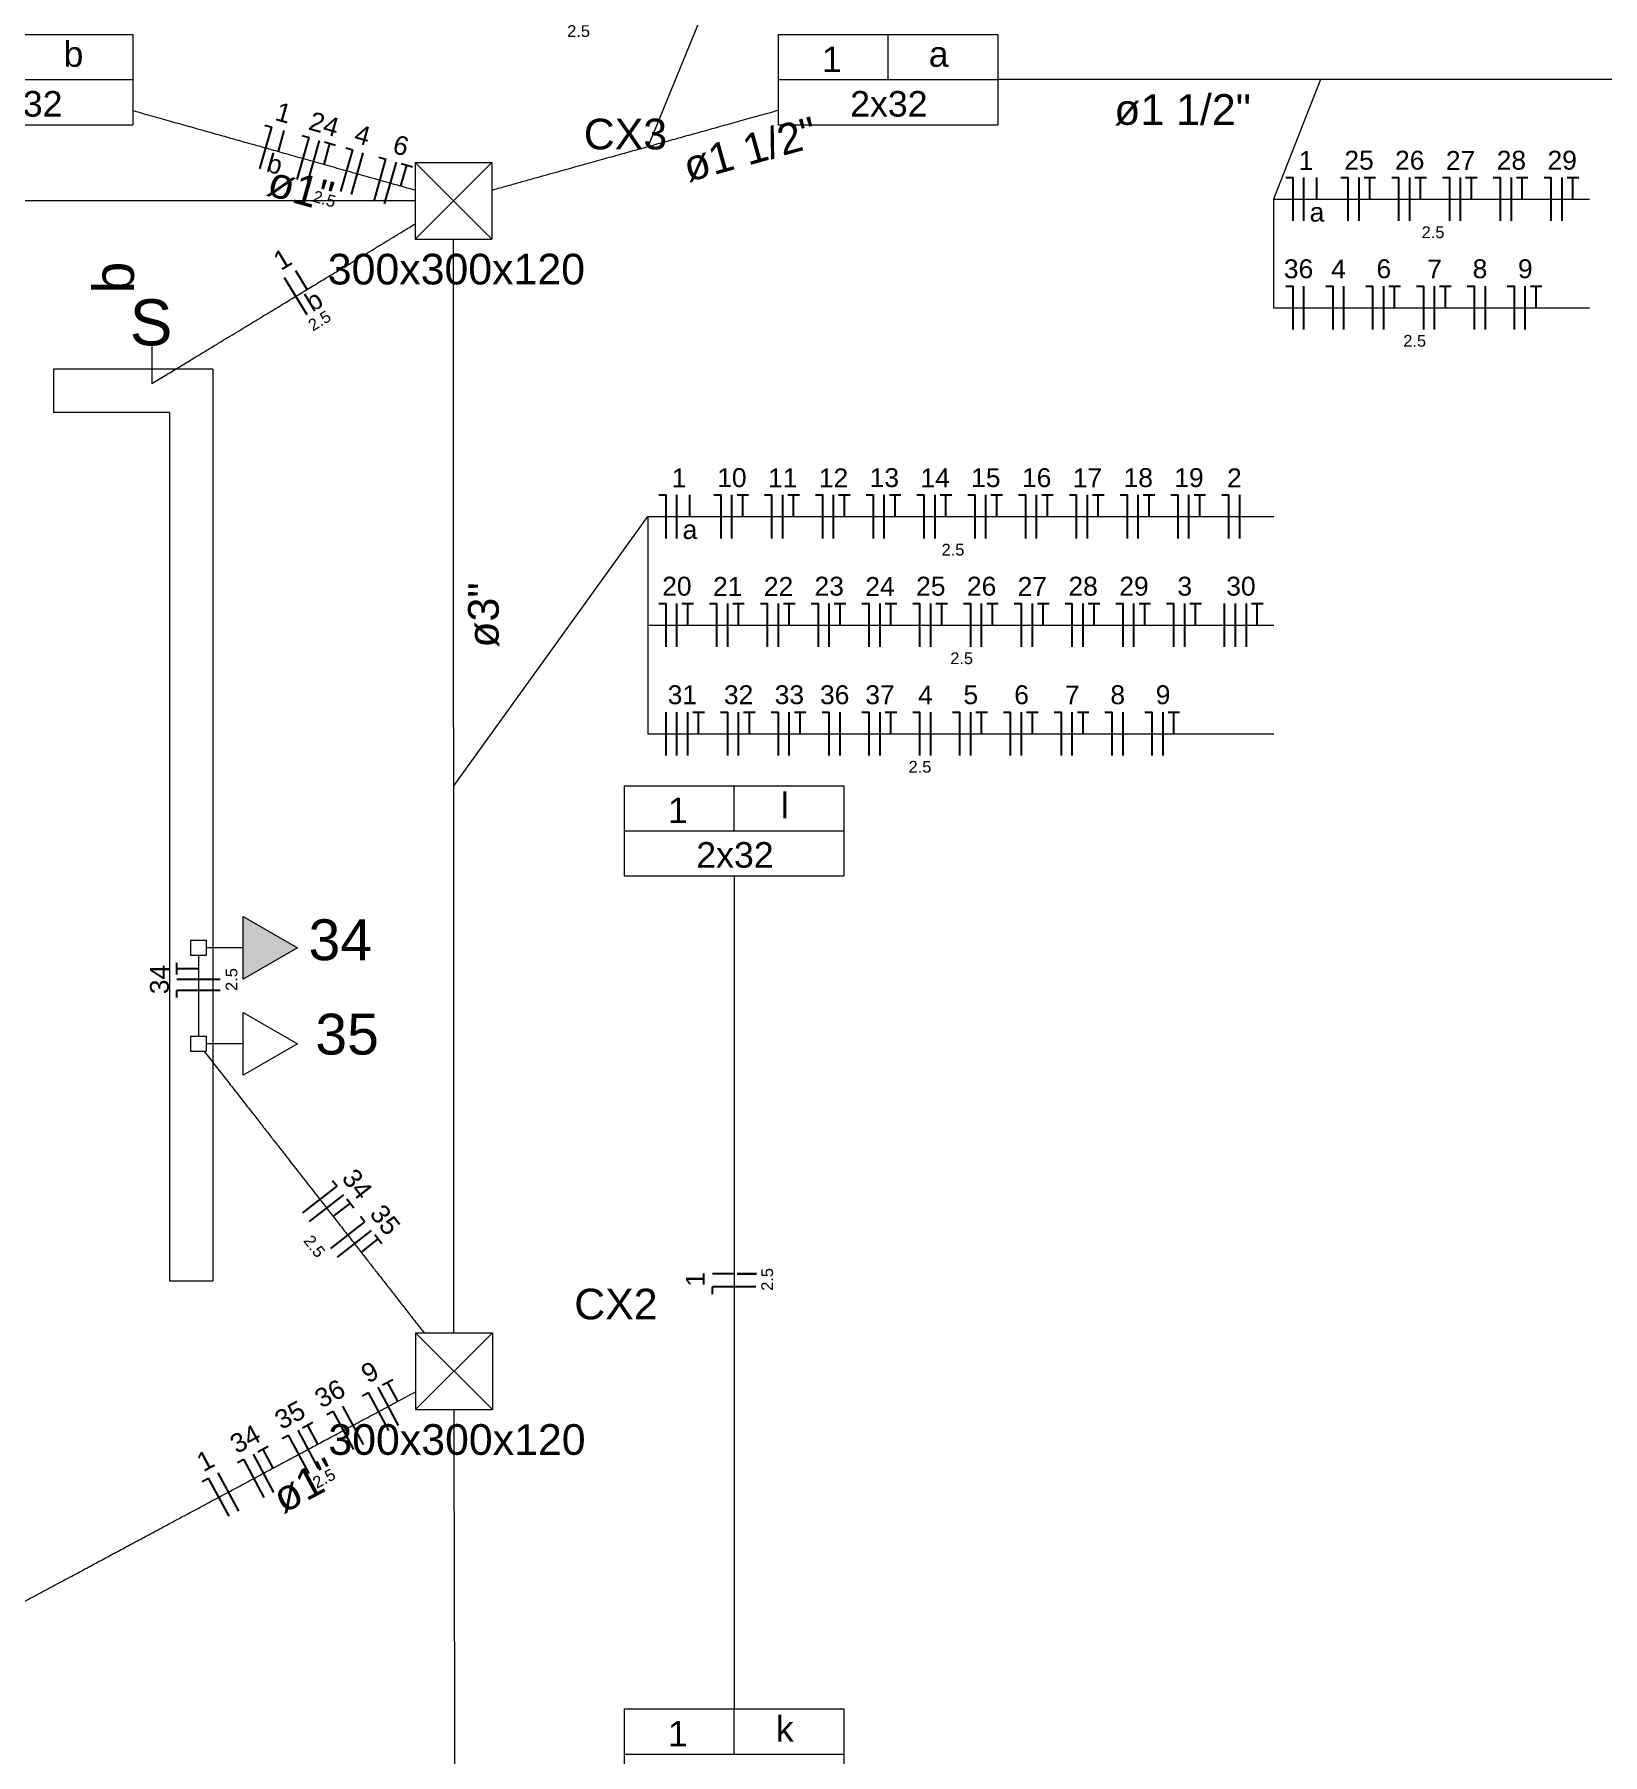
# Model space of a CAD drawing. Header units: millimetres. Extents: x -130 to 1399, y -90 to 1288.
# Drawn here: x 1132.3 to 1137.72, y 1244.43 to 1250.38 of the extents above; entities that cross this region are included whole.
import ezdxf

# ---------------------------------------------------------------- set-up
doc = ezdxf.new("R2010")
doc.units = ezdxf.units.MM
doc.header["$LTSCALE"] = 0.01
for name, color, linetype, lineweight in [('Arquitetura', 134, 'Continuous', 5), ('EL-Condutos', 3, 'Continuous', 13), ('EL-Fios', 9, 'Continuous', 25), ('EL-Textos condutos', 7, 'Continuous', 20), ('EL-Textos fios', 7, 'Continuous', 20), ('EL-Textos pontos', 5, 'Continuous', 20), ('P-SIMBOL', 5, 'Continuous', 5)]:
    doc.layers.add(name, color=color, linetype=linetype, lineweight=lineweight)
doc.styles.add('ARIAL', font='arial.ttf')

msp = doc.modelspace()

# ---------------------------------------------------------------- hatches: boundary and pattern name
at = {"layer": 'P-SIMBOL', "linetype": 'Continuous'}
msp.add_hatch(color=256, dxfattribs=at).paths.add_polyline_path([(1133.026, 1247.1134), (1133.2135, 1247.2217), (1133.026, 1247.3299)])

# ---------------------------------------------------------------- linework, layer by layer
at = {"layer": 'Arquitetura', "linetype": 'Continuous'}
for p, q in [((1132.3714, 1249.2207), (1132.3714, 1249.0707)), ((1132.9214, 1249.2207), (1132.3714, 1249.2207)), ((1132.9214, 1249.2207), (1132.9214, 1246.0707)), ((1132.7719, 1249.0707), (1132.3714, 1249.0707)), ((1132.7719, 1249.0707), (1132.7719, 1246.0707)), ((1132.7719, 1246.0707), (1132.9214, 1246.0707))]:
    msp.add_line(p, q, dxfattribs=at)
at = {"layer": 'EL-Condutos', "linetype": 'Continuous'}
for points in [[(1137.8628, 1250.2206), (1137.764, 1250.2206), (1137.6703, 1250.2206), (1137.5812, 1250.2206), (1137.4965, 1250.2206), (1137.4157, 1250.2206), (1137.3385, 1250.2206), (1137.2646, 1250.2206), (1137.1936, 1250.2206), (1137.125, 1250.2206), (1137.0587, 1250.2206), (1136.9941, 1250.2206), (1136.9309, 1250.2206), (1136.8689, 1250.2206), (1136.8076, 1250.2206), (1136.7466, 1250.2206), (1136.6856, 1250.2206), (1136.6243, 1250.2206), (1136.5622, 1250.2206), (1136.4991, 1250.2206), (1136.4345, 1250.2206), (1136.3682, 1250.2206), (1136.2996, 1250.2206), (1136.2286, 1250.2206), (1136.1546, 1250.2206), (1136.0775, 1250.2206), (1135.9967, 1250.2206), (1135.9119, 1250.2206), (1135.8229, 1250.2206), (1135.7291, 1250.2206), (1135.6304, 1250.2206)], [(1132.6444, 1250.1139), (1132.6795, 1250.1041), (1132.7134, 1250.0945), (1132.7462, 1250.0853), (1132.778, 1250.0763), (1132.8089, 1250.0676), (1132.839, 1250.0592), (1132.8685, 1250.0509), (1132.8975, 1250.0427), (1132.926, 1250.0347), (1132.9542, 1250.0267), (1132.9821, 1250.0189), (1133.01, 1250.011), (1133.0379, 1250.0032), (1133.0658, 1249.9953), (1133.094, 1249.9874), (1133.1226, 1249.9793), (1133.1516, 1249.9712), (1133.1811, 1249.9629), (1133.2113, 1249.9543), (1133.2423, 1249.9456), (1133.2742, 1249.9366), (1133.3071, 1249.9274), (1133.3411, 1249.9178), (1133.3763, 1249.9079), (1133.4128, 1249.8976), (1133.4508, 1249.8869), (1133.4904, 1249.8758), (1133.5316, 1249.8642), (1133.5745, 1249.8521), (1133.6194, 1249.8395)], [(1133.8837, 1249.8389), (1133.9294, 1249.8516), (1133.973, 1249.8638), (1134.0149, 1249.8755), (1134.0551, 1249.8867), (1134.0936, 1249.8974), (1134.1307, 1249.9078), (1134.1665, 1249.9177), (1134.201, 1249.9273), (1134.2343, 1249.9366), (1134.2666, 1249.9457), (1134.2981, 1249.9544), (1134.3287, 1249.963), (1134.3586, 1249.9713), (1134.388, 1249.9795), (1134.417, 1249.9876), (1134.4455, 1249.9955), (1134.4739, 1250.0034), (1134.5021, 1250.0113), (1134.5304, 1250.0192), (1134.5587, 1250.0271), (1134.5873, 1250.0351), (1134.6162, 1250.0431), (1134.6456, 1250.0513), (1134.6755, 1250.0597), (1134.7062, 1250.0682), (1134.7376, 1250.077), (1134.7699, 1250.086), (1134.8032, 1250.0953), (1134.8377, 1250.1049), (1134.8734, 1250.1148)], [(1133.6204, 1249.8021), (1133.3161, 1249.8021), (1133.0307, 1249.8021), (1132.7629, 1249.8021), (1132.5114, 1249.8021), (1132.2747, 1249.8021), (1132.0517, 1249.8021), (1131.8408, 1249.8021), (1131.6408, 1249.8021), (1131.4503, 1249.8021), (1131.268, 1249.8021), (1131.0925, 1249.8021), (1130.9225, 1249.8021), (1130.7566, 1249.8021), (1130.5936, 1249.8021), (1130.4319, 1249.8021), (1130.2703, 1249.8021), (1130.1075, 1249.8021), (1129.9421, 1249.8021), (1129.7728, 1249.8021), (1129.5981, 1249.8021), (1129.4168, 1249.8021), (1129.2275, 1249.8021), (1129.0289, 1249.8021), (1128.8196, 1249.8021), (1128.5983, 1249.8021), (1128.3636, 1249.8021), (1128.1142, 1249.8021), (1127.8487, 1249.8021), (1127.5658, 1249.8021), (1127.2642, 1249.8021)], [(1132.7105, 1249.1707), (1132.7563, 1249.1985), (1132.7995, 1249.2247), (1132.8401, 1249.2493), (1132.8784, 1249.2725), (1132.9145, 1249.2944), (1132.9486, 1249.3151), (1132.981, 1249.3347), (1133.0116, 1249.3533), (1133.0408, 1249.371), (1133.0687, 1249.3879), (1133.0955, 1249.4041), (1133.1213, 1249.4198), (1133.1463, 1249.4349), (1133.1707, 1249.4497), (1133.1947, 1249.4643), (1133.2184, 1249.4786), (1133.242, 1249.493), (1133.2657, 1249.5073), (1133.2896, 1249.5218), (1133.314, 1249.5366), (1133.339, 1249.5517), (1133.3647, 1249.5673), (1133.3914, 1249.5835), (1133.4192, 1249.6004), (1133.4482, 1249.618), (1133.4788, 1249.6365), (1133.5109, 1249.656), (1133.5449, 1249.6766), (1133.5808, 1249.6984), (1133.6189, 1249.7215)], [(1133.7539, 1245.8902), (1133.7538, 1246.0872), (1133.7537, 1246.2696), (1133.7536, 1246.4383), (1133.7535, 1246.5944), (1133.7535, 1246.7389), (1133.7534, 1246.873), (1133.7533, 1246.9976), (1133.7533, 1247.1139), (1133.7532, 1247.2228), (1133.7532, 1247.3254), (1133.7531, 1247.4227), (1133.7531, 1247.5159), (1133.753, 1247.6059), (1133.753, 1247.6938), (1133.753, 1247.7806), (1133.7529, 1247.8675), (1133.7529, 1247.9554), (1133.7528, 1248.0454), (1133.7528, 1248.1386), (1133.7527, 1248.2359), (1133.7527, 1248.3385), (1133.7526, 1248.4474), (1133.7526, 1248.5637), (1133.7525, 1248.6883), (1133.7524, 1248.8224), (1133.7524, 1248.9669), (1133.7523, 1249.123), (1133.7522, 1249.2917), (1133.7521, 1249.4741), (1133.752, 1249.6711)], [(1134.7214, 1247.4717), (1134.7214, 1247.3367), (1134.7214, 1247.2097), (1134.7214, 1247.0903), (1134.7214, 1246.9777), (1134.7214, 1246.8715), (1134.7214, 1246.7711), (1134.7214, 1246.6758), (1134.7214, 1246.5852), (1134.7214, 1246.4986), (1134.7214, 1246.4154), (1134.7214, 1246.3351), (1134.7214, 1246.2572), (1134.7214, 1246.1809), (1134.7214, 1246.1058), (1134.7214, 1246.0313), (1134.7214, 1245.9568), (1134.7214, 1245.8817), (1134.7214, 1245.8055), (1134.7214, 1245.7275), (1134.7214, 1245.6472), (1134.7214, 1245.5641), (1134.7214, 1245.4774), (1134.7214, 1245.3868), (1134.7214, 1245.2915), (1134.7214, 1245.1911), (1134.7214, 1245.0849), (1134.7214, 1244.9723), (1134.7214, 1244.8529), (1134.7214, 1244.7259), (1134.7214, 1244.5909)], [(1132.8714, 1247.195), (1132.8714, 1247.1822), (1132.8714, 1247.1702), (1132.8714, 1247.1588), (1132.8714, 1247.148), (1132.8714, 1247.1378), (1132.8714, 1247.1282), (1132.8714, 1247.1189), (1132.8714, 1247.1101), (1132.8714, 1247.1017), (1132.8714, 1247.0935), (1132.8714, 1247.0857), (1132.8714, 1247.078), (1132.8714, 1247.0705), (1132.8714, 1247.063), (1132.8714, 1247.0557), (1132.8714, 1247.0483), (1132.8714, 1247.0409), (1132.8714, 1247.0334), (1132.8714, 1247.0257), (1132.8714, 1247.0178), (1132.8714, 1247.0097), (1132.8714, 1247.0012), (1132.8714, 1246.9924), (1132.8714, 1246.9832), (1132.8714, 1246.9735), (1132.8714, 1246.9633), (1132.8714, 1246.9526), (1132.8714, 1246.9412), (1132.8714, 1246.9292), (1132.8714, 1246.9164)], [(1132.8924, 1246.8628), (1132.9297, 1246.815), (1132.9648, 1246.77), (1132.998, 1246.7276), (1133.0292, 1246.6876), (1133.0587, 1246.6497), (1133.0867, 1246.614), (1133.1132, 1246.58), (1133.1383, 1246.5478), (1133.1624, 1246.517), (1133.1853, 1246.4876), (1133.2075, 1246.4592), (1133.2289, 1246.4318), (1133.2497, 1246.4052), (1133.27, 1246.3791), (1133.29, 1246.3534), (1133.3099, 1246.328), (1133.3298, 1246.3025), (1133.3498, 1246.2769), (1133.37, 1246.251), (1133.3907, 1246.2245), (1133.4119, 1246.1974), (1133.4338, 1246.1693), (1133.4565, 1246.1402), (1133.4802, 1246.1098), (1133.5051, 1246.078), (1133.5312, 1246.0446), (1133.5587, 1246.0093), (1133.5877, 1245.9721), (1133.6185, 1245.9327), (1133.6511, 1245.891)], [(1132.2519, 1244.9538), (1132.3137, 1244.9869), (1132.372, 1245.0182), (1132.4272, 1245.0478), (1132.4795, 1245.0758), (1132.529, 1245.1024), (1132.5762, 1245.1277), (1132.6211, 1245.1518), (1132.6641, 1245.1748), (1132.7054, 1245.197), (1132.7453, 1245.2183), (1132.7839, 1245.2391), (1132.8216, 1245.2593), (1132.8586, 1245.2791), (1132.8952, 1245.2987), (1132.9315, 1245.3182), (1132.9679, 1245.3377), (1133.0046, 1245.3574), (1133.0418, 1245.3773), (1133.0798, 1245.3977), (1133.1189, 1245.4187), (1133.1592, 1245.4403), (1133.201, 1245.4627), (1133.2447, 1245.4861), (1133.2903, 1245.5106), (1133.3383, 1245.5363), (1133.3887, 1245.5633), (1133.442, 1245.5919), (1133.4982, 1245.622), (1133.5577, 1245.654), (1133.6208, 1245.6878)], [(1133.7645, 1241.6739), (1133.764, 1241.8615), (1133.7635, 1242.0374), (1133.7631, 1242.2027), (1133.7627, 1242.3581), (1133.7623, 1242.5045), (1133.762, 1242.6426), (1133.7616, 1242.7734), (1133.7613, 1242.8975), (1133.761, 1243.0159), (1133.7607, 1243.1293), (1133.7604, 1243.2386), (1133.7601, 1243.3446), (1133.7599, 1243.4482), (1133.7596, 1243.5501), (1133.7594, 1243.6512), (1133.7591, 1243.7523), (1133.7588, 1243.8542), (1133.7586, 1243.9577), (1133.7583, 1244.0638), (1133.758, 1244.1731), (1133.7577, 1244.2865), (1133.7574, 1244.4049), (1133.7571, 1244.529), (1133.7568, 1244.6597), (1133.7564, 1244.7979), (1133.756, 1244.9442), (1133.7556, 1245.0996), (1133.7552, 1245.2649), (1133.7548, 1245.4409), (1133.7543, 1245.6284)]]:
    msp.add_spline(points, degree=3, dxfattribs=at)
at = {"layer": 'EL-Fios'}
for p, q in [((1133.084, 1249.9123), (1133.1246, 1250.0567)), ((1133.1005, 1250.0635), (1133.1246, 1250.0567)), ((1133.1475, 1249.9723), (1133.1678, 1250.0445)), ((1133.2128, 1249.876), (1133.2535, 1250.0204)), ((1133.2294, 1250.0272), (1133.2535, 1250.0204)), ((1133.2489, 1249.8659), (1133.2896, 1250.0102)), ((1133.3053, 1249.9279), (1133.3257, 1250.0001)), ((1133.3064, 1250.0055), (1133.3449, 1249.9947)), ((1133.3636, 1249.8336), (1133.4042, 1249.978)), ((1133.3802, 1249.9847), (1133.4042, 1249.978)), ((1133.3997, 1249.8234), (1133.4403, 1249.9678)), ((1133.4948, 1249.9525), (1133.5189, 1249.9457)), ((1133.4783, 1249.8013), (1133.5189, 1249.9457)), ((1133.5144, 1249.7911), (1133.555, 1249.9355)), ((1133.5708, 1249.8532), (1133.5911, 1249.9254)), ((1133.5719, 1249.9308), (1133.6104, 1249.9199)), ((1136.627, 1249.8825), (1136.652, 1249.8825)), ((1136.652, 1249.7325), (1136.652, 1249.8825)), ((1136.6895, 1249.7325), (1136.6895, 1249.8825)), ((1136.7343, 1249.8075), (1136.7343, 1249.8825)), ((1136.8171, 1249.8825), (1136.8421, 1249.8825)), ((1136.8421, 1249.7325), (1136.8421, 1249.8825)), ((1136.8796, 1249.7325), (1136.8796, 1249.8825)), ((1136.8971, 1249.8825), (1136.9371, 1249.8825)), ((1136.9171, 1249.8075), (1136.9171, 1249.8825)), ((1136.9925, 1249.8825), (1137.0175, 1249.8825)), ((1137.0175, 1249.7325), (1137.0175, 1249.8825)), ((1137.055, 1249.7325), (1137.055, 1249.8825)), ((1137.0725, 1249.8825), (1137.1125, 1249.8825)), ((1137.0925, 1249.8075), (1137.0925, 1249.8825)), ((1137.1678, 1249.8825), (1137.1928, 1249.8825)), ((1137.1928, 1249.7325), (1137.1928, 1249.8825)), ((1137.2303, 1249.7325), (1137.2303, 1249.8825)), ((1137.2478, 1249.8825), (1137.2878, 1249.8825)), ((1137.2678, 1249.8075), (1137.2678, 1249.8825)), ((1137.3432, 1249.8825), (1137.3682, 1249.8825)), ((1137.3682, 1249.7325), (1137.3682, 1249.8825)), ((1137.4057, 1249.7325), (1137.4057, 1249.8825)), ((1137.4232, 1249.8825), (1137.4632, 1249.8825)), ((1137.4432, 1249.8075), (1137.4432, 1249.8825)), ((1137.5186, 1249.8825), (1137.5436, 1249.8825)), ((1137.5436, 1249.7325), (1137.5436, 1249.8825)), ((1137.5811, 1249.7325), (1137.5811, 1249.8825)), ((1137.5986, 1249.8825), (1137.6386, 1249.8825)), ((1137.6186, 1249.8075), (1137.6186, 1249.8825)), ((1133.247, 1249.4083), (1133.1692, 1249.5365)), ((1133.2465, 1249.4957), (1133.2076, 1249.5598)), ((1136.627, 1249.5075), (1136.652, 1249.5075)), ((1136.652, 1249.3575), (1136.652, 1249.5075)), ((1136.6895, 1249.3575), (1136.6895, 1249.5075)), ((1136.7648, 1249.5075), (1136.7898, 1249.5075)), ((1136.7898, 1249.3575), (1136.7898, 1249.5075)), ((1136.8273, 1249.3575), (1136.8273, 1249.5075)), ((1136.9027, 1249.5075), (1136.9277, 1249.5075)), ((1136.9277, 1249.3575), (1136.9277, 1249.5075)), ((1136.9652, 1249.3575), (1136.9652, 1249.5075)), ((1136.9827, 1249.5075), (1137.0227, 1249.5075)), ((1137.0027, 1249.4325), (1137.0027, 1249.5075)), ((1137.0781, 1249.5075), (1137.1031, 1249.5075)), ((1137.1031, 1249.3575), (1137.1031, 1249.5075)), ((1137.1406, 1249.3575), (1137.1406, 1249.5075)), ((1137.1581, 1249.5075), (1137.1981, 1249.5075)), ((1137.1781, 1249.4325), (1137.1781, 1249.5075)), ((1137.2535, 1249.5075), (1137.2785, 1249.5075)), ((1137.2785, 1249.3575), (1137.2785, 1249.5075)), ((1137.316, 1249.3575), (1137.316, 1249.5075)), ((1137.3914, 1249.5075), (1137.4164, 1249.5075)), ((1137.4164, 1249.3575), (1137.4164, 1249.5075)), ((1137.4539, 1249.3575), (1137.4539, 1249.5075)), ((1137.4714, 1249.5075), (1137.5114, 1249.5075)), ((1137.4914, 1249.4325), (1137.4914, 1249.5075)), ((1134.4614, 1248.786), (1134.4864, 1248.786)), ((1134.4864, 1248.636), (1134.4864, 1248.786)), ((1134.5239, 1248.636), (1134.5239, 1248.786)), ((1134.5687, 1248.711), (1134.5687, 1248.786)), ((1134.6515, 1248.786), (1134.6765, 1248.786)), ((1134.6765, 1248.636), (1134.6765, 1248.786)), ((1134.714, 1248.636), (1134.714, 1248.786)), ((1134.7315, 1248.786), (1134.7715, 1248.786)), ((1134.7515, 1248.711), (1134.7515, 1248.786)), ((1134.8269, 1248.786), (1134.8519, 1248.786)), ((1134.8519, 1248.636), (1134.8519, 1248.786)), ((1134.8894, 1248.636), (1134.8894, 1248.786)), ((1134.9069, 1248.786), (1134.9469, 1248.786)), ((1134.9269, 1248.711), (1134.9269, 1248.786)), ((1135.0023, 1248.786), (1135.0273, 1248.786)), ((1135.0273, 1248.636), (1135.0273, 1248.786)), ((1135.0648, 1248.636), (1135.0648, 1248.786)), ((1135.0823, 1248.786), (1135.1223, 1248.786)), ((1135.1023, 1248.711), (1135.1023, 1248.786)), ((1135.1776, 1248.786), (1135.2026, 1248.786)), ((1135.2026, 1248.636), (1135.2026, 1248.786)), ((1135.2401, 1248.636), (1135.2401, 1248.786)), ((1135.2576, 1248.786), (1135.2976, 1248.786)), ((1135.2776, 1248.711), (1135.2776, 1248.786)), ((1135.353, 1248.786), (1135.378, 1248.786)), ((1135.378, 1248.636), (1135.378, 1248.786)), ((1135.4155, 1248.636), (1135.4155, 1248.786)), ((1135.433, 1248.786), (1135.473, 1248.786)), ((1135.453, 1248.711), (1135.453, 1248.786)), ((1135.5284, 1248.786), (1135.5534, 1248.786)), ((1135.5534, 1248.636), (1135.5534, 1248.786)), ((1135.5909, 1248.636), (1135.5909, 1248.786)), ((1135.6084, 1248.786), (1135.6484, 1248.786)), ((1135.6284, 1248.711), (1135.6284, 1248.786)), ((1135.7038, 1248.786), (1135.7288, 1248.786)), ((1135.7288, 1248.636), (1135.7288, 1248.786)), ((1135.7663, 1248.636), (1135.7663, 1248.786)), ((1135.7838, 1248.786), (1135.8238, 1248.786)), ((1135.8038, 1248.711), (1135.8038, 1248.786)), ((1135.8792, 1248.786), (1135.9042, 1248.786)), ((1135.9042, 1248.636), (1135.9042, 1248.786)), ((1135.9417, 1248.636), (1135.9417, 1248.786)), ((1135.9592, 1248.786), (1135.9992, 1248.786)), ((1135.9792, 1248.711), (1135.9792, 1248.786)), ((1136.0546, 1248.786), (1136.0796, 1248.786)), ((1136.0796, 1248.636), (1136.0796, 1248.786)), ((1136.1171, 1248.636), (1136.1171, 1248.786)), ((1136.1346, 1248.786), (1136.1746, 1248.786)), ((1136.1546, 1248.711), (1136.1546, 1248.786)), ((1136.2299, 1248.786), (1136.2549, 1248.786)), ((1136.2549, 1248.636), (1136.2549, 1248.786)), ((1136.2924, 1248.636), (1136.2924, 1248.786)), ((1136.3099, 1248.786), (1136.3499, 1248.786)), ((1136.3299, 1248.711), (1136.3299, 1248.786)), ((1136.4053, 1248.786), (1136.4303, 1248.786)), ((1136.4303, 1248.636), (1136.4303, 1248.786)), ((1136.4678, 1248.636), (1136.4678, 1248.786)), ((1134.4614, 1248.411), (1134.4864, 1248.411)), ((1134.4864, 1248.261), (1134.4864, 1248.411)), ((1134.5239, 1248.261), (1134.5239, 1248.411)), ((1134.5414, 1248.411), (1134.5814, 1248.411)), ((1134.5614, 1248.336), (1134.5614, 1248.411)), ((1134.6367, 1248.411), (1134.6617, 1248.411)), ((1134.6617, 1248.261), (1134.6617, 1248.411)), ((1134.6992, 1248.261), (1134.6992, 1248.411)), ((1134.7167, 1248.411), (1134.7567, 1248.411)), ((1134.7367, 1248.336), (1134.7367, 1248.411)), ((1134.8121, 1248.411), (1134.8371, 1248.411)), ((1134.8371, 1248.261), (1134.8371, 1248.411)), ((1134.8746, 1248.261), (1134.8746, 1248.411)), ((1134.8921, 1248.411), (1134.9321, 1248.411)), ((1134.9121, 1248.336), (1134.9121, 1248.411)), ((1134.9875, 1248.411), (1135.0125, 1248.411)), ((1135.0125, 1248.261), (1135.0125, 1248.411)), ((1135.05, 1248.261), (1135.05, 1248.411)), ((1135.0675, 1248.411), (1135.1075, 1248.411)), ((1135.0875, 1248.336), (1135.0875, 1248.411)), ((1135.1629, 1248.411), (1135.1879, 1248.411)), ((1135.1879, 1248.261), (1135.1879, 1248.411)), ((1135.2254, 1248.261), (1135.2254, 1248.411)), ((1135.2429, 1248.411), (1135.2829, 1248.411)), ((1135.2629, 1248.336), (1135.2629, 1248.411)), ((1135.3383, 1248.411), (1135.3633, 1248.411)), ((1135.3633, 1248.261), (1135.3633, 1248.411)), ((1135.4008, 1248.261), (1135.4008, 1248.411)), ((1135.4183, 1248.411), (1135.4583, 1248.411)), ((1135.4383, 1248.336), (1135.4383, 1248.411)), ((1135.5137, 1248.411), (1135.5387, 1248.411)), ((1135.5387, 1248.261), (1135.5387, 1248.411)), ((1135.5762, 1248.261), (1135.5762, 1248.411)), ((1135.5937, 1248.411), (1135.6337, 1248.411)), ((1135.6137, 1248.336), (1135.6137, 1248.411)), ((1135.689, 1248.411), (1135.714, 1248.411)), ((1135.714, 1248.261), (1135.714, 1248.411)), ((1135.7515, 1248.261), (1135.7515, 1248.411)), ((1135.769, 1248.411), (1135.809, 1248.411)), ((1135.789, 1248.336), (1135.789, 1248.411)), ((1135.8644, 1248.411), (1135.8894, 1248.411)), ((1135.8894, 1248.261), (1135.8894, 1248.411)), ((1135.9269, 1248.261), (1135.9269, 1248.411)), ((1135.9444, 1248.411), (1135.9844, 1248.411)), ((1135.9644, 1248.336), (1135.9644, 1248.411)), ((1136.0398, 1248.411), (1136.0648, 1248.411)), ((1136.0648, 1248.261), (1136.0648, 1248.411)), ((1136.1023, 1248.261), (1136.1023, 1248.411)), ((1136.1198, 1248.411), (1136.1598, 1248.411)), ((1136.1398, 1248.336), (1136.1398, 1248.411)), ((1136.2152, 1248.411), (1136.2402, 1248.411)), ((1136.2402, 1248.261), (1136.2402, 1248.411)), ((1136.2777, 1248.261), (1136.2777, 1248.411)), ((1136.2952, 1248.411), (1136.3352, 1248.411)), ((1136.3152, 1248.336), (1136.3152, 1248.411)), ((1136.4156, 1248.261), (1136.4156, 1248.411)), ((1136.4531, 1248.261), (1136.4531, 1248.411)), ((1136.4906, 1248.261), (1136.4906, 1248.411)), ((1136.5081, 1248.411), (1136.5481, 1248.411)), ((1136.5281, 1248.336), (1136.5281, 1248.411)), ((1134.4864, 1247.886), (1134.4864, 1248.036)), ((1134.5239, 1247.886), (1134.5239, 1248.036)), ((1134.5614, 1247.886), (1134.5614, 1248.036)), ((1134.5789, 1248.036), (1134.6189, 1248.036)), ((1134.5989, 1247.961), (1134.5989, 1248.036)), ((1134.6742, 1248.036), (1134.6992, 1248.036)), ((1134.6992, 1247.886), (1134.6992, 1248.036)), ((1134.7367, 1247.886), (1134.7367, 1248.036)), ((1134.7542, 1248.036), (1134.7942, 1248.036)), ((1134.7742, 1247.961), (1134.7742, 1248.036)), ((1134.8496, 1248.036), (1134.8746, 1248.036)), ((1134.8746, 1247.886), (1134.8746, 1248.036)), ((1134.9121, 1247.886), (1134.9121, 1248.036)), ((1134.9296, 1248.036), (1134.9696, 1248.036)), ((1134.9496, 1247.961), (1134.9496, 1248.036)), ((1135.025, 1248.036), (1135.05, 1248.036)), ((1135.05, 1247.886), (1135.05, 1248.036)), ((1135.0875, 1247.886), (1135.0875, 1248.036)), ((1135.1629, 1248.036), (1135.1879, 1248.036)), ((1135.1879, 1247.886), (1135.1879, 1248.036)), ((1135.2254, 1247.886), (1135.2254, 1248.036)), ((1135.2429, 1248.036), (1135.2829, 1248.036)), ((1135.2629, 1247.961), (1135.2629, 1248.036)), ((1135.3383, 1248.036), (1135.3633, 1248.036)), ((1135.3633, 1247.886), (1135.3633, 1248.036)), ((1135.4008, 1247.886), (1135.4008, 1248.036)), ((1135.4762, 1248.036), (1135.5012, 1248.036)), ((1135.5012, 1247.886), (1135.5012, 1248.036)), ((1135.5387, 1247.886), (1135.5387, 1248.036)), ((1135.5562, 1248.036), (1135.5962, 1248.036)), ((1135.5762, 1247.961), (1135.5762, 1248.036)), ((1135.6515, 1248.036), (1135.6765, 1248.036)), ((1135.6765, 1247.886), (1135.6765, 1248.036)), ((1135.714, 1247.886), (1135.714, 1248.036)), ((1135.7315, 1248.036), (1135.7715, 1248.036)), ((1135.7515, 1247.961), (1135.7515, 1248.036)), ((1135.8269, 1248.036), (1135.8519, 1248.036)), ((1135.8519, 1247.886), (1135.8519, 1248.036)), ((1135.8894, 1247.886), (1135.8894, 1248.036)), ((1135.9069, 1248.036), (1135.9469, 1248.036)), ((1135.9269, 1247.961), (1135.9269, 1248.036)), ((1136.0023, 1248.036), (1136.0273, 1248.036)), ((1136.0273, 1247.886), (1136.0273, 1248.036)), ((1136.0648, 1247.886), (1136.0648, 1248.036)), ((1136.1402, 1248.036), (1136.1652, 1248.036)), ((1136.1652, 1247.886), (1136.1652, 1248.036)), ((1136.2027, 1247.886), (1136.2027, 1248.036)), ((1136.2202, 1248.036), (1136.2602, 1248.036)), ((1136.2402, 1247.961), (1136.2402, 1248.036)), ((1132.7964, 1247.1294), (1132.7964, 1247.1694)), ((1132.8714, 1247.1494), (1132.7964, 1247.1494)), ((1132.9464, 1247.1119), (1132.7964, 1247.1119)), ((1132.9464, 1247.0744), (1132.7964, 1247.0744)), ((1132.7964, 1247.0494), (1132.7964, 1247.0744)), ((1133.2319, 1246.306), (1133.3502, 1246.3983)), ((1133.3348, 1246.418), (1133.3502, 1246.3983)), ((1133.255, 1246.2765), (1133.3732, 1246.3688)), ((1133.3372, 1246.2931), (1133.3963, 1246.3392)), ((1133.384, 1246.355), (1133.4086, 1246.3235)), ((1133.3283, 1246.1826), (1133.4465, 1246.2749)), ((1133.4312, 1246.2946), (1133.4465, 1246.2749)), ((1133.3514, 1246.153), (1133.4696, 1246.2453)), ((1133.4336, 1246.1696), (1133.4927, 1246.2158)), ((1133.4804, 1246.2315), (1133.505, 1246.2)), ((1134.7214, 1246.0949), (1134.6464, 1246.0949)), ((1134.7964, 1246.0501), (1134.6464, 1246.0501)), ((1134.6464, 1246.0251), (1134.6464, 1246.0501)), ((1133.5071, 1245.7119), (1133.5423, 1245.7308)), ((1133.4366, 1245.6741), (1133.4586, 1245.6859)), ((1133.5295, 1245.5537), (1133.4586, 1245.6859)), ((1133.5625, 1245.5714), (1133.4917, 1245.7036)), ((1133.5601, 1245.6552), (1133.5247, 1245.7213)), ((1133.3151, 1245.6089), (1133.3371, 1245.6207)), ((1133.408, 1245.4885), (1133.3371, 1245.6207)), ((1133.441, 1245.5063), (1133.3701, 1245.6385)), ((1133.2864, 1245.4234), (1133.2156, 1245.5556)), ((1133.231, 1245.5639), (1133.2662, 1245.5828)), ((1133.2841, 1245.5072), (1133.2486, 1245.5733)), ((1133.0764, 1245.481), (1133.1117, 1245.4999)), ((1133.1605, 1245.5261), (1133.1825, 1245.5379)), ((1133.2534, 1245.4057), (1133.1825, 1245.5379)), ((1133.0059, 1245.4432), (1133.0279, 1245.455)), ((1133.0988, 1245.3228), (1133.0279, 1245.455)), ((1133.1319, 1245.3405), (1133.061, 1245.4727)), ((1133.1295, 1245.4243), (1133.094, 1245.4904)), ((1132.8844, 1245.378), (1132.9064, 1245.3899)), ((1132.9773, 1245.2577), (1132.9064, 1245.3899)), ((1133.0104, 1245.2754), (1132.9395, 1245.4076))]:
    msp.add_line(p, q, dxfattribs=at)
at = {"layer": 'EL-Textos fios'}
for p, q in [((1134.4242, 1249.9896), (1134.7888, 1250.8775)), ((1136.7466, 1250.2206), (1136.5845, 1249.8075)), ((1136.5845, 1249.8075), (1137.6761, 1249.8075)), ((1136.5845, 1249.8075), (1136.5845, 1249.4325)), ((1136.5845, 1249.4325), (1137.6761, 1249.4325)), ((1133.753, 1247.7807), (1134.4239, 1248.711)), ((1134.4239, 1248.711), (1136.5856, 1248.711)), ((1134.4239, 1248.711), (1134.4239, 1248.336)), ((1134.4239, 1248.711), (1134.4239, 1247.961)), ((1134.4239, 1248.336), (1136.5856, 1248.336)), ((1134.4239, 1247.961), (1136.5856, 1247.961))]:
    msp.add_line(p, q, dxfattribs=at)
at = {"layer": 'P-SIMBOL'}
for p, q in [((1131.8862, 1250.3763), (1132.6447, 1250.3763)), ((1132.6447, 1250.3763), (1132.6447, 1250.065)), ((1134.8736, 1250.3763), (1134.8736, 1250.065)), ((1134.8736, 1250.3763), (1135.6321, 1250.3763)), ((1135.2529, 1250.2206), (1135.2529, 1250.3763)), ((1135.6321, 1250.3763), (1135.6321, 1250.065)), ((1131.8862, 1250.2206), (1132.6447, 1250.2206)), ((1134.8736, 1250.2206), (1135.6321, 1250.2206)), ((1131.8862, 1250.065), (1132.6447, 1250.065)), ((1134.8736, 1250.065), (1135.6321, 1250.065)), ((1133.6195, 1249.9346), (1133.8845, 1249.9346)), ((1133.6195, 1249.9346), (1133.6195, 1249.6696)), ((1133.6195, 1249.9346), (1133.8845, 1249.6696)), ((1133.8845, 1249.9346), (1133.6195, 1249.6696)), ((1133.8845, 1249.9346), (1133.8845, 1249.6696)), ((1133.6195, 1249.6696), (1133.8845, 1249.6696)), ((1132.7105, 1249.2992), (1132.7105, 1249.1707)), ((1134.3422, 1247.7816), (1134.3422, 1247.4703)), ((1134.3422, 1247.7816), (1135.1007, 1247.7816)), ((1134.7214, 1247.626), (1134.7214, 1247.7816)), ((1135.1007, 1247.7816), (1135.1007, 1247.4703)), ((1134.3422, 1247.626), (1135.1007, 1247.626)), ((1134.3422, 1247.4703), (1135.1007, 1247.4703)), ((1133.026, 1247.1134), (1133.026, 1247.3299)), ((1133.026, 1247.3299), (1133.2135, 1247.2217)), ((1132.8449, 1247.1952), (1132.8449, 1247.2482)), ((1132.8449, 1247.2482), (1132.898, 1247.2482)), ((1132.898, 1247.2482), (1132.898, 1247.1952)), ((1133.026, 1247.2217), (1132.898, 1247.2217)), ((1133.2135, 1247.2217), (1133.026, 1247.1134)), ((1132.898, 1247.1952), (1132.8449, 1247.1952)), ((1133.026, 1246.998), (1133.2135, 1246.8897)), ((1133.026, 1246.7815), (1133.026, 1246.998)), ((1132.8449, 1246.8632), (1132.8449, 1246.9162)), ((1132.8449, 1246.9162), (1132.898, 1246.9162)), ((1132.898, 1246.8632), (1132.8449, 1246.8632)), ((1132.898, 1246.9162), (1132.898, 1246.8632)), ((1133.026, 1246.8897), (1132.898, 1246.8897)), ((1133.2135, 1246.8897), (1133.026, 1246.7815)), ((1133.6215, 1245.8917), (1133.8865, 1245.8917)), ((1133.6215, 1245.8917), (1133.6215, 1245.6267)), ((1133.6215, 1245.8917), (1133.8865, 1245.6267)), ((1133.8865, 1245.8917), (1133.6215, 1245.6267)), ((1133.8865, 1245.8917), (1133.8865, 1245.6267)), ((1133.6215, 1245.6267), (1133.8865, 1245.6267)), ((1134.3422, 1244.5923), (1134.3422, 1244.281)), ((1134.3422, 1244.5923), (1135.1007, 1244.5923)), ((1134.7214, 1244.4366), (1134.7214, 1244.5923)), ((1135.1007, 1244.5923), (1135.1007, 1244.281)), ((1134.3422, 1244.4366), (1135.1007, 1244.4366))]:
    msp.add_line(p, q, dxfattribs=at)

# ---------------------------------------------------------------- texts
at = {"layer": 'EL-Textos condutos', "insert": (1136.2703, 1250.0616), "char_height": 0.1059, "width": 0.88956, "attachment_point": 8, "line_spacing_factor": 0.798, "style": 'ARIAL'}
msp.add_mtext('ø1 1/2"', dxfattribs=at)
at = {"layer": 'EL-Textos condutos', "char_height": 0.1059, "attachment_point": 8, "line_spacing_factor": 0.798, "style": 'ARIAL'}
for s, insert, width, rotation in [('ø1 1/2"', (1134.7914, 1249.9268), 0.88956, 15.57872), ('ø1"', (1133.2097, 1249.7898), 0.38124, 344.27888), ('ø3"', (1133.9113, 1248.3708), 0.38124, 89.69081), ('ø1"', (1133.2647, 1245.3164), 0.38124, 28.19525)]:
    msp.add_mtext(s, dxfattribs=dict(at, insert=insert, width=width, rotation=rotation))
at = {"layer": 'EL-Textos fios', "attachment_point": 8, "line_spacing_factor": 0.798, "style": 'ARIAL'}
for s, insert, char_height, width in [('2.5', (1134.1843, 1250.3675), 0.04059, 0.146142), ('1', (1136.6968, 1249.9087), 0.0653, 0.078366), ('25', (1136.8798, 1249.9087), 0.06531, 0.156732), ('26', (1137.0548, 1249.9087), 0.06531, 0.156732), ('27', (1137.2303, 1249.9087), 0.06531, 0.156732), ('28', (1137.4058, 1249.9087), 0.06531, 0.156732), ('29', (1137.5813, 1249.9087), 0.06531, 0.156732), ('a', (1136.7343, 1249.7292), 0.0653, 0.078366), ('2.5', (1137.1353, 1249.6725), 0.04059, 0.146142), ('36', (1136.6708, 1249.5337), 0.06531, 0.156732), ('4', (1136.8088, 1249.5337), 0.0653, 0.078366), ('6', (1136.9653, 1249.5337), 0.0653, 0.078366), ('7', (1137.1408, 1249.5337), 0.0653, 0.078366), ('8', (1137.2973, 1249.5337), 0.0653, 0.078366), ('9', (1137.4538, 1249.5337), 0.0653, 0.078366), ('2.5', (1137.0718, 1249.2975), 0.04059, 0.146142), ('10', (1134.7138, 1248.8122), 0.06531, 0.156732), ('12', (1135.0648, 1248.8122), 0.06531, 0.156732), ('13', (1135.2403, 1248.8122), 0.06531, 0.156732), ('15', (1135.5908, 1248.8122), 0.06531, 0.156732), ('16', (1135.7663, 1248.8122), 0.06531, 0.156732), ('18', (1136.1173, 1248.8122), 0.06531, 0.156732), ('19', (1136.2923, 1248.8122), 0.06531, 0.156732), ('2', (1136.4493, 1248.8122), 0.0653, 0.078366), ('1', (1134.5313, 1248.8122), 0.0653, 0.078366), ('11', (1134.8893, 1248.8122), 0.06531, 0.156732), ('14', (1135.4158, 1248.8122), 0.06531, 0.156732), ('17', (1135.9418, 1248.8122), 0.06531, 0.156732), ('a', (1134.5688, 1248.6327), 0.0653, 0.078366), ('2.5', (1135.4773, 1248.576), 0.04059, 0.146142), ('20', (1134.5238, 1248.4372), 0.06531, 0.156732), ('21', (1134.6993, 1248.4372), 0.06531, 0.156732), ('22', (1134.8748, 1248.4372), 0.06531, 0.156732), ('23', (1135.0498, 1248.4372), 0.06531, 0.156732), ('24', (1135.2253, 1248.4372), 0.06531, 0.156732), ('25', (1135.4008, 1248.4372), 0.06531, 0.156732), ('26', (1135.5763, 1248.4372), 0.06531, 0.156732), ('27', (1135.7513, 1248.4372), 0.06531, 0.156732), ('28', (1135.9268, 1248.4372), 0.06531, 0.156732), ('29', (1136.1023, 1248.4372), 0.06531, 0.156732), ('3', (1136.2778, 1248.4372), 0.0653, 0.078366), ('30', (1136.4718, 1248.4372), 0.06531, 0.156732), ('2.5', (1135.5073, 1248.201), 0.04059, 0.146142), ('31', (1134.5428, 1248.0622), 0.06531, 0.156732), ('32', (1134.7368, 1248.0622), 0.06531, 0.156732), ('33', (1134.9123, 1248.0622), 0.06531, 0.156732), ('36', (1135.0688, 1248.0622), 0.06531, 0.156732), ('37', (1135.2253, 1248.0622), 0.06531, 0.156732), ('4', (1135.3823, 1248.0622), 0.0653, 0.078366), ('5', (1135.5388, 1248.0622), 0.0653, 0.078366), ('6', (1135.7143, 1248.0622), 0.0653, 0.078366), ('7', (1135.8893, 1248.0622), 0.0653, 0.078366), ('8', (1136.0463, 1248.0622), 0.0653, 0.078366), ('9', (1136.2028, 1248.0622), 0.0653, 0.078366), ('2.5', (1135.3633, 1247.826), 0.04059, 0.146142)]:
    msp.add_mtext(s, dxfattribs=dict(at, insert=insert, char_height=char_height, width=width))
for s, insert, char_height, width, rotation in [('1', (1133.1566, 1250.0749), 0.0653, 0.078366, 344.27888), ('24', (1133.2966, 1250.0354), 0.06531, 0.156732, 344.27888), ('4', (1133.4296, 1249.9979), 0.0653, 0.078366, 344.27888), ('6', (1133.5621, 1249.9609), 0.0653, 0.078366, 344.27888), ('b', (1133.1261, 1249.8969), 0.0653, 0.078366, 344.27888), ('2.5', (1133.3009, 1249.7885), 0.04059, 0.146142, 344.27888), ('1', (1133.1781, 1249.5726), 0.0653, 0.078366, 31.2262), ('b', (1133.2871, 1249.4286), 0.0653, 0.078366, 31.2262), ('2.5', (1133.3003, 1249.3701), 0.04059, 0.146142, 31.2262), ('34', (1132.7702, 1247.1121), 0.06531, 0.156732, 90.00021), ('2.5', (1133.0064, 1247.1121), 0.04059, 0.146142, 90.00021), ('34', (1133.3937, 1246.3849), 0.06531, 0.156732, 307.97627), ('35', (1133.4902, 1246.2614), 0.06531, 0.156732, 307.97627), ('2.5', (1133.2558, 1246.1779), 0.04059, 0.146142, 307.97627), ('1', (1134.6202, 1246.0761), 0.0653, 0.078366, 90.00021), ('l', (1134.7997, 1246.0951), 0.0653, 0.078366, 90.00021), ('2.5', (1134.8564, 1246.0761), 0.04059, 0.146142, 90.00021), ('9', (1133.4791, 1245.7266), 0.0653, 0.078366, 28.19525), ('36', (1133.3411, 1245.6526), 0.06531, 0.156732, 28.19525), ('35', (1133.2031, 1245.5786), 0.06531, 0.156732, 28.19525), ('34', (1133.0486, 1245.4956), 0.06531, 0.156732, 28.19525), ('1', (1132.9106, 1245.4216), 0.0653, 0.078366, 28.19525), ('2.5', (1133.3149, 1245.3704), 0.04059, 0.146142, 28.19525)]:
    msp.add_mtext(s, dxfattribs=dict(at, insert=insert, char_height=char_height, width=width, rotation=rotation))
at = {"layer": 'EL-Textos pontos', "line_spacing_factor": 0.798, "style": 'ARIAL'}
for s, insert, char_height, width, attachment_point in [('b', (1132.4398, 1250.2637), 0.0882, 0.1059, 8), ('1', (1135.0588, 1250.2467), 0.0882, 0.1059, 8), ('a', (1135.4278, 1250.2637), 0.0882, 0.1059, 8), ('2x32', (1132.2683, 1250.0917), 0.08825, 0.4236, 8), ('2x32', (1135.2558, 1250.0917), 0.08825, 0.4236, 8), ('CX3', (1134.2023, 1249.9781), 0.1059, 0.38124, 7), ('300x300x120', (1133.7623, 1249.5116), 0.1059, 1.39788, 8), ('l', (1134.8963, 1247.6687), 0.0882, 0.1059, 8), ('1', (1134.5273, 1247.6522), 0.0882, 0.1059, 8), ('2x32', (1134.7243, 1247.4972), 0.08825, 0.4236, 8), ('34', (1133.3613, 1247.1767), 0.1412, 0.33888, 8), ('35', (1133.3848, 1246.8507), 0.1412, 0.33888, 8), ('CX2', (1134.1693, 1245.9366), 0.1059, 0.38124, 7), ('300x300x120', (1133.7643, 1245.4686), 0.1059, 1.39788, 8), ('1', (1134.5273, 1244.4627), 0.0882, 0.1059, 8), ('k', (1134.8963, 1244.4797), 0.0882, 0.1059, 8)]:
    msp.add_mtext(s, dxfattribs=dict(at, insert=insert, char_height=char_height, width=width, attachment_point=attachment_point))
at = {"layer": 'EL-Textos pontos', "insert": (1132.6507, 1249.5371), "char_height": 0.1412, "width": 0.16944, "attachment_point": 8, "rotation": 90.00021, "line_spacing_factor": 0.798, "style": 'ARIAL'}
msp.add_mtext('b', dxfattribs=at)
at = {"layer": 'P-SIMBOL', "insert": (1132.6338, 1249.3005), "char_height": 0.1588, "width": 0.19062, "attachment_point": 7, "rotation": 0.00084, "line_spacing_factor": 0.798, "style": 'ARIAL'}
msp.add_mtext('S', dxfattribs=at)

doc.saveas('drawing.dxf')
